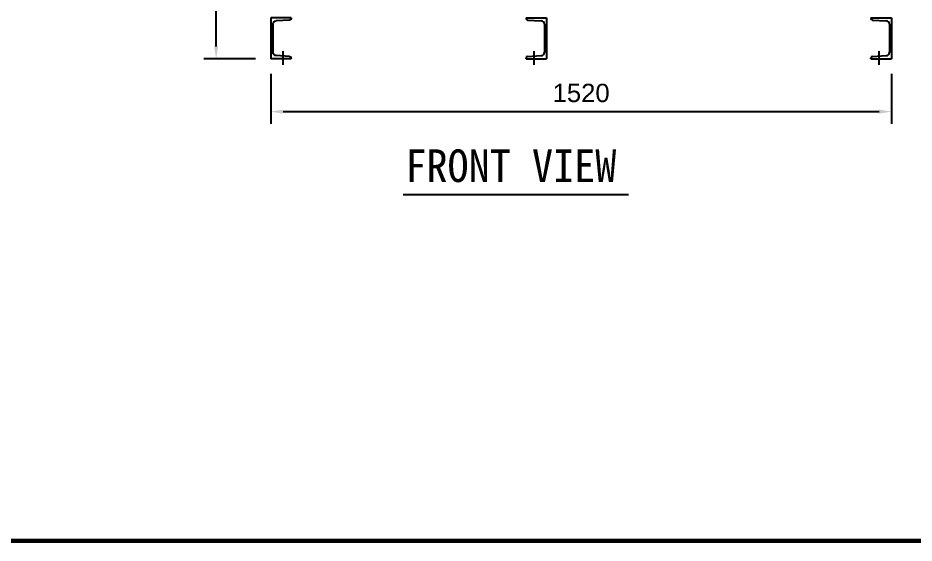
# Model space of a CAD drawing. Header units: inches. Extents: x 0 to 18221, y 0 to 6752.
# Drawn here: x 3125 to 5320, y 90 to 1378 of the extents above; entities that cross this region are included whole.
import ezdxf
from ezdxf.enums import TextEntityAlignment as Align

# ---------------------------------------------------------------- set-up
doc = ezdxf.new("R2010")
doc.units = ezdxf.units.IN
doc.header["$MEASUREMENT"] = 0
doc.linetypes.add('CENTER', pattern=[2, 1.25, -0.25, 0.25, -0.25])
doc.layers.add('FORMAT-1', color=7, linetype='Continuous')
doc.styles.add('HAN', font='')
doc.styles.get("Standard").update_dxf_attribs({"font": 'arial.ttf'})
doc.styles.get('HAN').set_extended_font_data('GulimChe')
doc.dimstyles.new('PS-15', dxfattribs={"dimscale": 15, "dimtxt": 3, "dimasz": 2, "dimexe": 2, "dimexo": 2.5, "dimgap": 1.5, "dimtad": 1, "dimtoh": 1, "dimrnd": 0.05, "dimzin": 12, "dimdsep": 46, "dimtxsty": 'Standard', "dimcen": 0, "dimclrt": 2, "dimazin": 3, "dimtfac": 1, "dimtofl": 0, "dimtmove": 0, "dimatfit": 3, "dimfxl": 0.18, "dimtolj": 1, "dimtzin": 0, "dimarcsym": 0})

# ---------------------------------------------------------------- blocks, each defined once
blk = doc.blocks.new('45bt56y')
at = {"color": 3}
for p, q in [((36855.4, 2144.1), (36855.4, 2142.6)), ((36855.4, 2144.1), (36905.4, 2144.1)), ((36859.4, 2138.6), (36892.4, 2136.6)), ((36905.4, 2144.1), (36905.4, 2044.1)), ((36900.4, 2128.6), (36900.4, 2059.6)), ((36855.4, 2044.1), (36855.4, 2045.6)), ((36855.4, 2044.1), (36905.4, 2044.1)), ((36859.4, 2049.6), (36892.4, 2051.6))]:
    blk.add_line(p, q, dxfattribs=at)
for centre, radius, start, end in [((36859.4, 2142.6), 4, 180, 270), ((36892.4, 2128.6), 8, 0, 90), ((36859.4, 2045.6), 4, 90, 180), ((36892.4, 2059.6), 8, 270, 0)]:
    blk.add_arc(centre, radius, start, end, dxfattribs=at)
blk = doc.blocks.new('*D39')
at = {"color": 0, "lineweight": -2, "transparency": 16777216}
for p, q in [((3706.8, 3178.2), (3580.3, 3178.2)), ((3610.3, 1308.2), (3610.3, 3148.2)), ((3706.8, 1278.2), (3580.3, 1278.2))]:
    blk.add_line(p, q, dxfattribs=at)
at = {"color": 0, "transparency": 16777216}
for points in [[(3605.3, 3148.2), (3615.3, 3148.2), (3610.3, 3178.2)], [(3605.3, 1308.2), (3615.3, 1308.2), (3610.3, 1278.2)]]:
    blk.add_solid(points, dxfattribs=at)
at = {"layer": 'DEFPOINTS', "color": 0, "transparency": 16777216}
for p in [(3610.3, 3178.2), (3744.3, 3178.2), (3744.3, 1278.2)]:
    blk.add_point(p, dxfattribs=at)
at = {"color": 2, "transparency": 16777216, "insert": (3564.8, 2228.2), "char_height": 45, "attachment_point": 5, "rotation": 90}
blk.add_mtext('\\A1;1900', dxfattribs=at)
blk = doc.blocks.new('format-2')
at = {"layer": 'FORMAT-1', "color": 7, "const_width": 0.7}
blk.add_lwpolyline([(18, 6), (18, 416), (603, 416), (603, 6)], close=True, dxfattribs=at)
at = {"style": 'HAN'}
for tag, height, p in [('MODEL-NAME', 3, (574.6, 32.53)), ('SCALE', 2.7, (509.31, 27.29)), ('PART-NAME', 3, (574.6, 27.29)), ('PART-NO', 3, (574.6, 22.01)), ('CH-BY', 3, (465.71, 20.44)), ('DRA-BY', 3, (449.22, 20.44)), ('APP-BY', 3, (482.2, 20.44)), ('관련업체명', 3, (524.09, 10.29)), ('DRA-DATE', 2.5, (449.22, 8.48)), ('CH-DATE', 2.5, (465.71, 8.48)), ('APP-DATE', 2.5, (482.2, 8.48))]:
    blk.add_attdef(tag, text='', height=height, dxfattribs=at).set_placement(p, align=Align.MIDDLE_CENTER)
blk = doc.blocks.new('*D41')
at = {"color": 0, "lineweight": -2, "transparency": 16777216}
for p, q in [((3744.3, 1240.7), (3744.3, 1118.4)), ((5264.3, 1240.7), (5264.3, 1118.4)), ((3774.3, 1148.4), (5234.3, 1148.4))]:
    blk.add_line(p, q, dxfattribs=at)
at = {"color": 0, "transparency": 16777216}
for points in [[(3774.3, 1153.4), (3774.3, 1143.4), (3744.3, 1148.4)], [(5234.3, 1153.4), (5234.3, 1143.4), (5264.3, 1148.4)]]:
    blk.add_solid(points, dxfattribs=at)
at = {"layer": 'DEFPOINTS', "color": 0, "transparency": 16777216}
for p in [(3744.3, 1278.2), (5264.3, 1278.2), (5264.3, 1148.4)]:
    blk.add_point(p, dxfattribs=at)
at = {"color": 2, "transparency": 16777216, "insert": (4504.3, 1193.9), "char_height": 45, "attachment_point": 5}
blk.add_mtext('\\A1;1520', dxfattribs=at)

msp = doc.modelspace()

# ---------------------------------------------------------------- linework, layer by layer
at = {"color": 1, "linetype": 'CENTER'}
for p, q in [((3774.3305, 1263.296, 0.0102), (3774.3305, 1297.781, 0.0102)), ((4389.3305, 1263.296, 0.0102), (4389.3305, 1297.781, 0.0102)), ((5234.3305, 1263.296, 0.0102), (5234.3305, 1297.781, 0.0102))]:
    msp.add_line(p, q, dxfattribs=at)
msp.add_line((4068.3727, 945.1399, 0.0102), (4620.2883, 945.1399, 0.0102))

# ---------------------------------------------------------------- block references
at = {"xscale": 15.99999999999272, "yscale": 15.99999999999272, "zscale": 15.99999999999272}
msp.add_blockref('format-2', (0, 0, 0.0102), dxfattribs=at)
at = {"color": 3, "xscale": -1}
msp.add_blockref('45bt56y', (40649.759, -765.8405, 0.0102), dxfattribs=at)
at = {"color": 3}
for p in [(-32486.098, -765.8405, 0.0102), (-31641.098, -765.8405, 0.0102)]:
    msp.add_blockref('45bt56y', p, dxfattribs=at)

# ---------------------------------------------------------------- texts
at = {"color": 2, "style": 'HAN'}
msp.add_text('FRONT VIEW', height=80, dxfattribs=at).set_placement((4073.6548, 975.8183, 0.0102))

# ---------------------------------------------------------------- dimensions: what is measured, and where the dimension line sits
dim = msp.add_linear_dim(base=(3610.3178, 3178.2441, 0.0102), p1=(3744.3305, 1278.2441, 0.0102), p2=(3744.3305, 3178.2441, 0.0102), angle=90, dimstyle='PS-15')
dim.commit()
dim.dimension.update_dxf_attribs({"geometry": '*D39', "text_midpoint": (3564.842, 2228.2441, 0.0102)})
dim = msp.add_linear_dim(base=(5264.3305, 1148.4161, 0.0102), p1=(3744.3305, 1278.2441, 0.0102), p2=(5264.3305, 1278.2441, 0.0102), dimstyle='PS-15')
dim.commit()
dim.dimension.update_dxf_attribs({"geometry": '*D41', "text_midpoint": (4504.3305, 1193.8918, 0.0102)})

doc.saveas('drawing.dxf')
